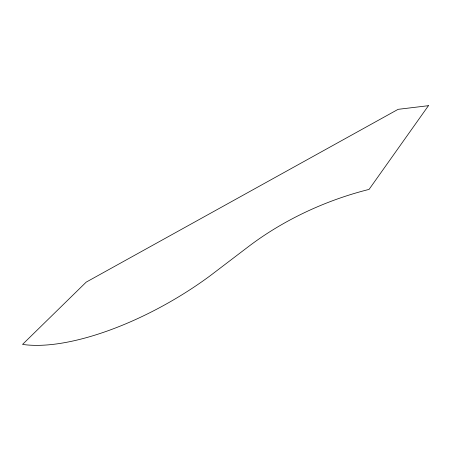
<?xml version="1.0" encoding="UTF-8"?>
<svg xmlns="http://www.w3.org/2000/svg" width="451" height="451" viewBox="0 0 451 451"><rect width="100%" height="100%" fill="white"/><g stroke="black" fill="none" stroke-linecap="round" stroke-linejoin="round"><path stroke-width="0.68" d="M428.45 105.686L369.065 189.403A208.069 124.78 -21.5 0 0 248.168 246.827L210.296 275.662A167.783 66.466 -29.9 0 1 22.55 344.395L86.226 282.112L398.115 109.334L428.45 105.686"/></g></svg>
